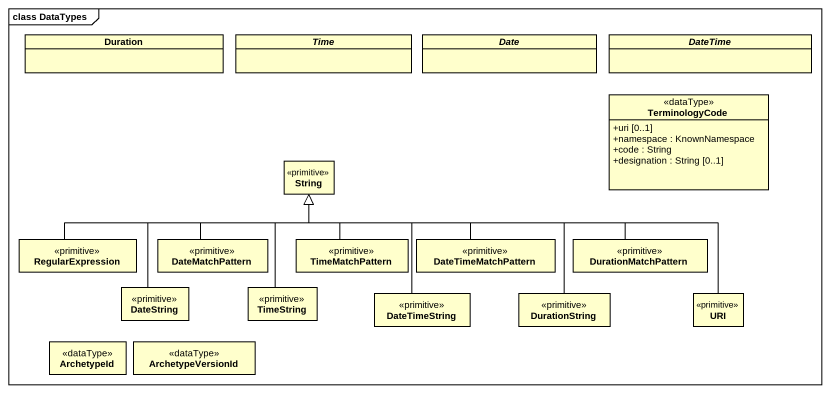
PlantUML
@startuml
mainframe class DataTypes
hide circle
hide empty members
skinparam classAttributeIconSize 0
class Duration
abstract class Time
abstract class Date
abstract class DateTime
class TerminologyCode <<dataType>> {
  +uri [0..1]
  +namespace : KnownNamespace
  +code : String
  +designation : String [0..1]
}
class String <<primitive>>
class RegularExpression <<primitive>>
class DateMatchPattern <<primitive>>
class TimeMatchPattern <<primitive>>
class DateTimeMatchPattern <<primitive>>
class DurationMatchPattern <<primitive>>
class DateString <<primitive>>
class TimeString <<primitive>>
class DateTimeString <<primitive>>
class DurationString <<primitive>>
class URI <<primitive>>
class ArchetypeId <<dataType>>
class ArchetypeVersionId <<dataType>>
RegularExpression -right-|> String
DateMatchPattern -up-|> String
TimeMatchPattern -up-|> String
DateTimeMatchPattern -left-|> String
DurationMatchPattern -left-|> String
DateString -up-|> String
TimeString -up-|> String
DateTimeString -up-|> String
DurationString -left-|> String
URI -left-|> String
@enduml
